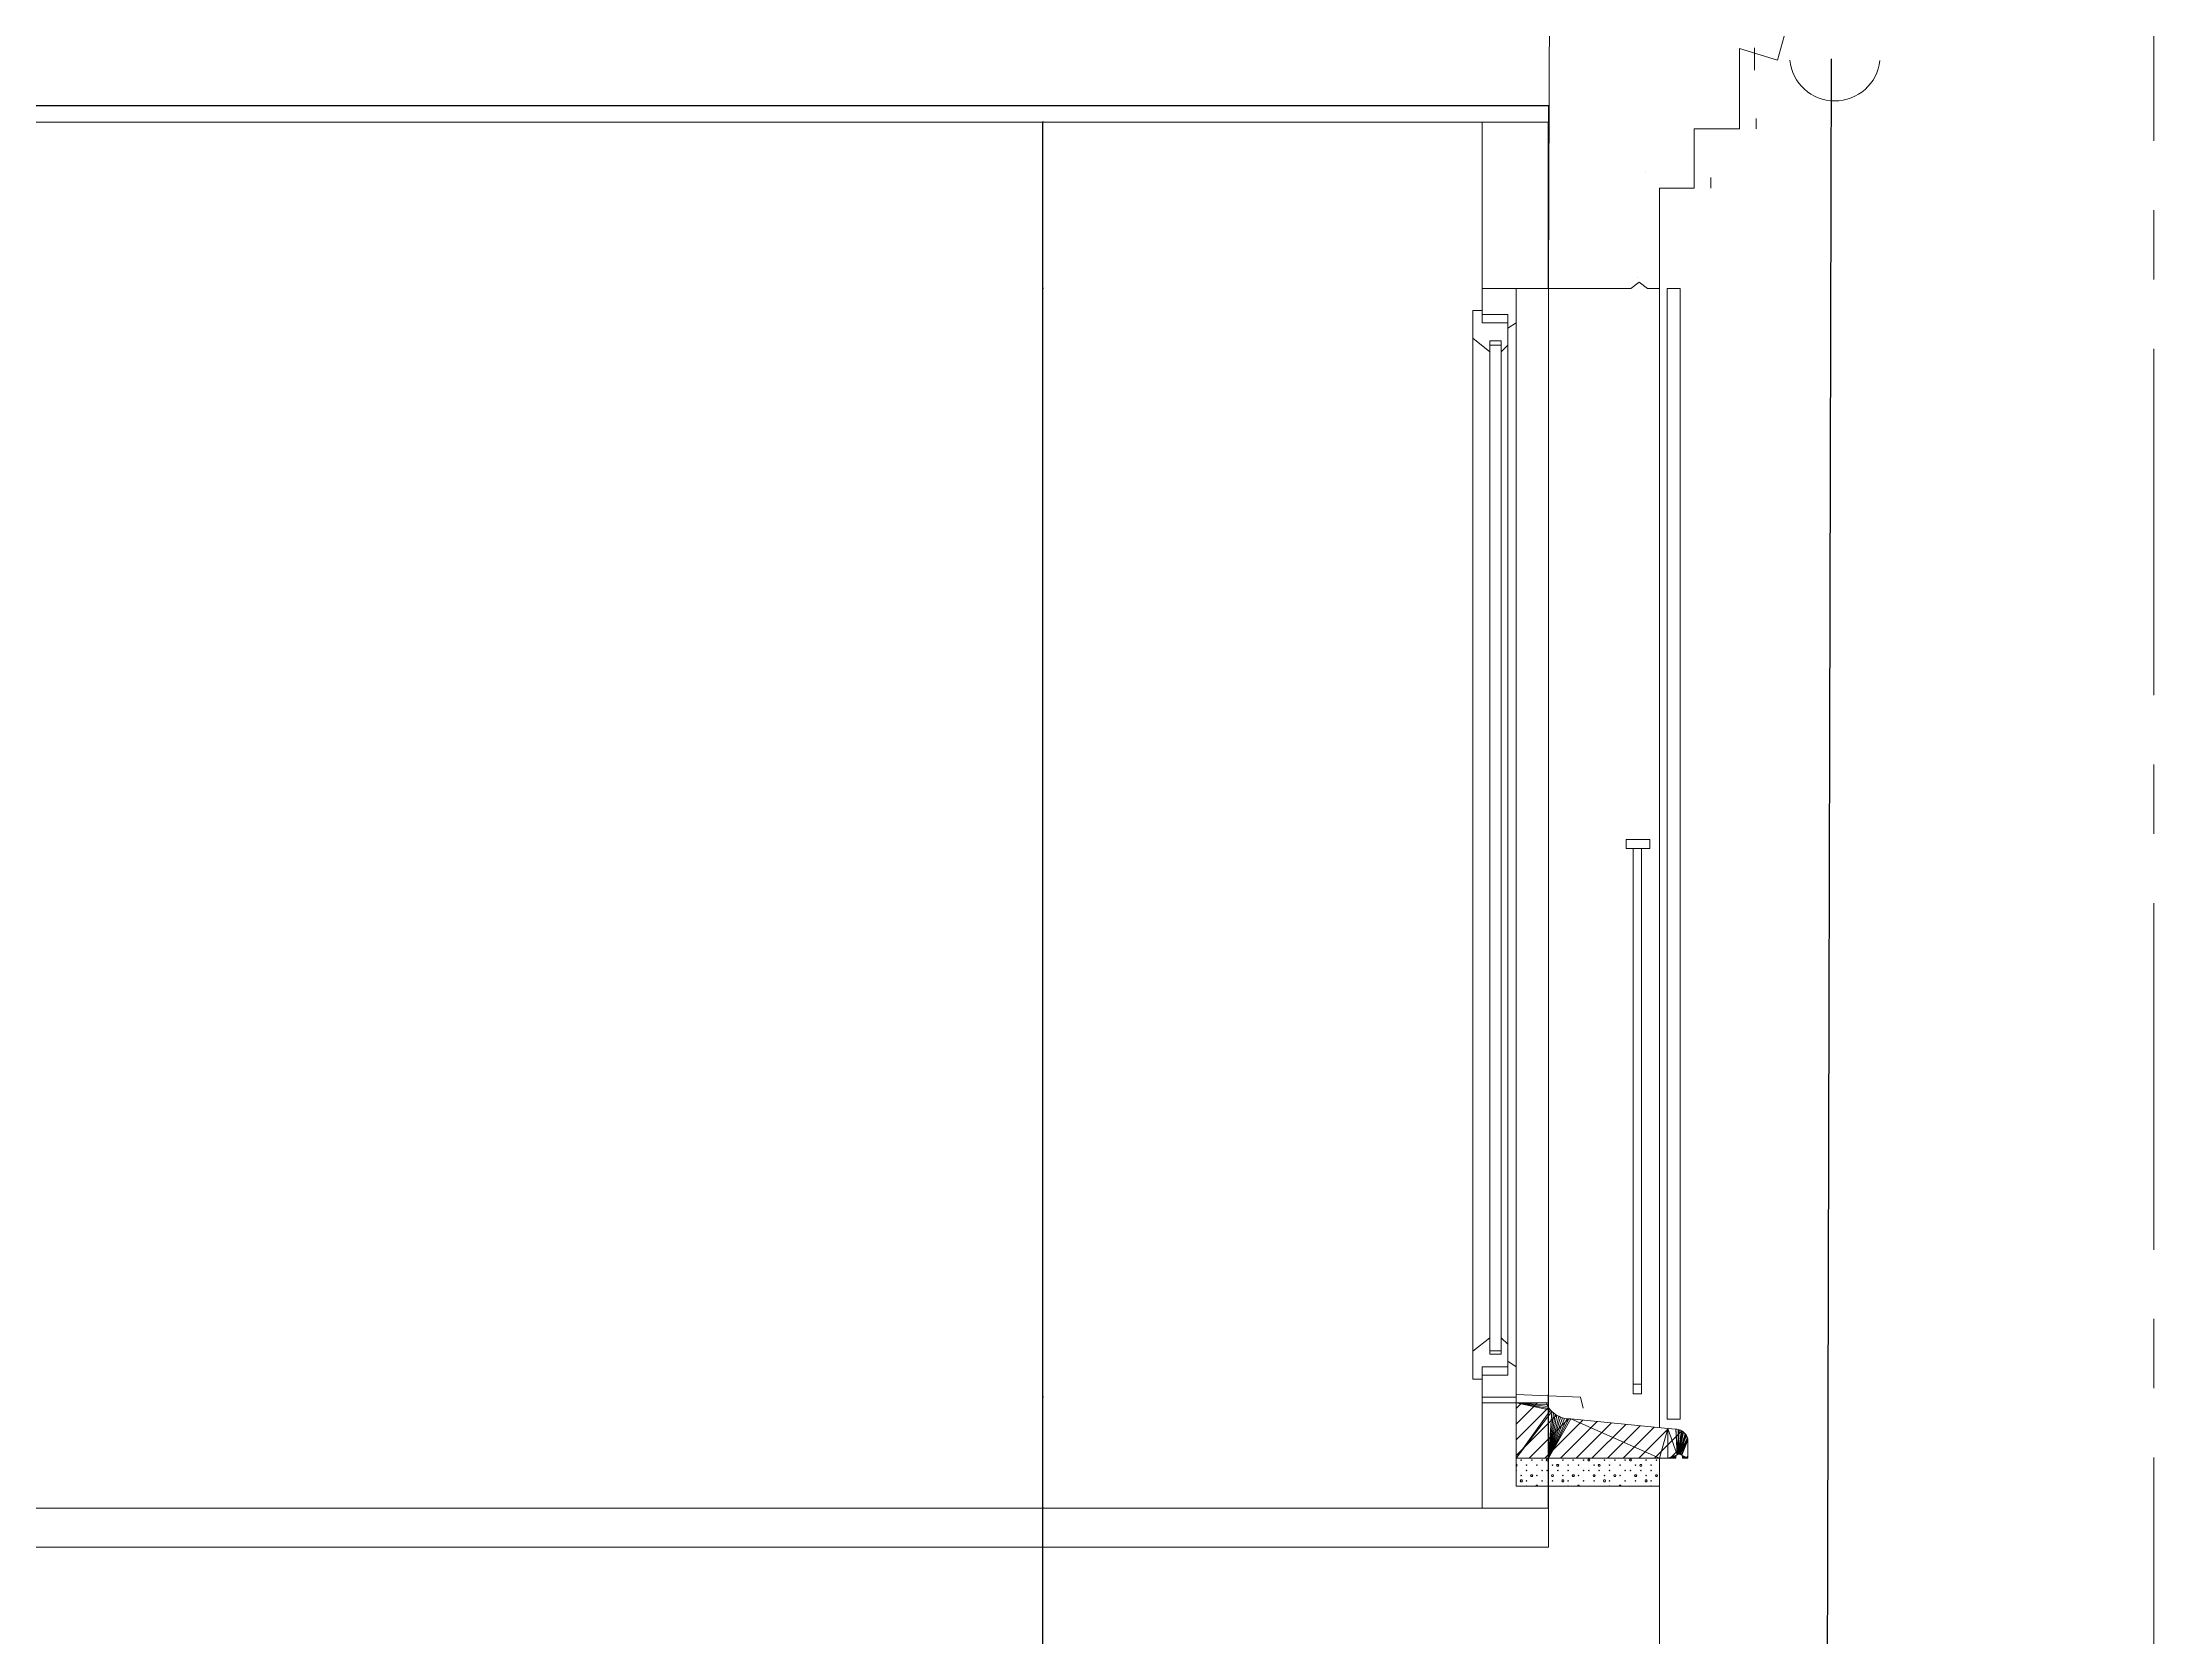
# Model space of a CAD drawing. Header units: metres. Extents: x -12536 to 12621, y -17191 to 9596.
# Drawn here: x -1968.3 to -1587.4, y 2532.9 to 2820.8 of the extents above; entities that cross this region are included whole.
import ezdxf

# ---------------------------------------------------------------- set-up
doc = ezdxf.new("R2010")
doc.units = ezdxf.units.M
doc.header["$MEASUREMENT"] = 0
doc.header["$PDMODE"] = 2
doc.header["$PDSIZE"] = 0.25
doc.linetypes.add('2007-10_08_CENTER', pattern=[100, 62.5, -12.5, 12.5, -12.5])
doc.linetypes.add('AXES', pattern=[2, 1.25, -0.25, 0.25, -0.25])
doc.layers.add('B-AXE', color=1, linetype='AXES', lineweight=13)
doc.layers.add('Calque commun', color=7, linetype='Continuous')
doc.layers.add('Cotations', color=7, linetype='Continuous')
doc.styles.add('Arial3', font='arial.ttf', dxfattribs={"height": 0.1})
doc.styles.add('Arial6', font='arial.ttf', dxfattribs={"height": 0.1})
doc.dimstyles.new('DIM18', dxfattribs={"dimtxt": 0.1, "dimasz": 0.025, "dimexe": 0.1, "dimexo": 0, "dimgap": 5e-05, "dimtad": 1, "dimzin": 1, "dimdsep": 46, "dimtxsty": 'Arial3', "dimblk": 'ORIGIN', "dimcen": 0.09, "dimdle": 0.1, "dimadec": 0, "dimazin": 0, "dimtfac": 1, "dimtdec": 4, "dimtix": 1, "dimtofl": 0, "dimtmove": 0, "dimatfit": 3, "dimfxl": 0.1, "dimfxlon": 1, "dimfrac": 2, "dimtolj": 1, "dimtzin": 0, "dimarcsym": 2})
doc.dimstyles.new('DIM20', dxfattribs={"dimtxt": 0.1, "dimasz": 0.025, "dimexe": 0.1, "dimexo": 0, "dimgap": 5e-05, "dimtad": 1, "dimzin": 1, "dimdsep": 46, "dimtxsty": 'Arial6', "dimblk": 'ORIGIN', "dimcen": 0.09, "dimdle": 0.1, "dimadec": 0, "dimazin": 0, "dimtfac": 1, "dimtdec": 4, "dimtix": 1, "dimtofl": 0, "dimtmove": 0, "dimatfit": 3, "dimfxl": 0.1, "dimfxlon": 1, "dimfrac": 2, "dimtolj": 1, "dimtzin": 0, "dimarcsym": 2})

# ---------------------------------------------------------------- blocks, each defined once
blk = doc.blocks.new('_ORIGIN')
at = {"color": 0, "linetype": 'ByBlock', "lineweight": -2}
blk.add_line((0, 0), (-1, 0), dxfattribs=at)
blk.add_circle((0, 0), 0.5, dxfattribs=at)
blk = doc.blocks.new('*D815')
at = {"layer": 'Cotations', "color": 0, "linetype": 'ByBlock', "lineweight": -2, "transparency": 16777216}
for p, q in [((-1787.7, 2576.32), (-1787.9, 2576.32)), ((-1787.8, 2556.34), (-1787.8, 2576.29)), ((-1787.7, 2556.32), (-1787.9, 2556.32))]:
    blk.add_line(p, q, dxfattribs=at)
at = {"layer": 'Defpoints', "color": 0, "linetype": 'Continuous', "transparency": 16777216}
for p in [(-1787.8, 2576.32), (-1773.83, 2576.32), (-1773.83, 2556.32)]:
    blk.add_point(p, dxfattribs=at)
at = {"layer": 'Cotations', "color": 0, "linetype": 'Continuous', "lineweight": -2, "transparency": 16777216, "xscale": 0.02500000037252903, "yscale": 0.02500000037252903, "zscale": 0.02500000037252903}
for p, rotation in [((-1787.8, 2576.32), 90), ((-1787.8, 2556.32), 270)]:
    blk.add_blockref('_ORIGIN', p, dxfattribs=dict(at, rotation=rotation))
at = {"layer": 'Cotations', "color": 7, "linetype": 'Continuous', "lineweight": 5, "transparency": 16777216, "insert": (-1787.8, 2566.32), "char_height": 0.1, "attachment_point": 8, "rotation": 90, "line_spacing_factor": 0.776067, "style": 'Arial3'}
blk.add_mtext('\\A1;20.00', dxfattribs=at)
blk = doc.blocks.new('*D816')
at = {"layer": 'Cotations', "color": 0, "linetype": 'ByBlock', "lineweight": -2, "transparency": 16777216}
for p, q in [((-1787.7, 2776.32), (-1787.9, 2776.32)), ((-1787.8, 2576.34), (-1787.8, 2776.29)), ((-1787.7, 2576.32), (-1787.9, 2576.32))]:
    blk.add_line(p, q, dxfattribs=at)
at = {"layer": 'Defpoints', "color": 0, "linetype": 'Continuous', "transparency": 16777216}
for p in [(-1787.8, 2776.32), (-1773.83, 2776.32), (-1773.83, 2576.32)]:
    blk.add_point(p, dxfattribs=at)
at = {"layer": 'Cotations', "color": 0, "linetype": 'Continuous', "lineweight": -2, "transparency": 16777216, "xscale": 0.02500000037252903, "yscale": 0.02500000037252903, "zscale": 0.02500000037252903}
for p, rotation in [((-1787.8, 2776.32), 90), ((-1787.8, 2576.32), 270)]:
    blk.add_blockref('_ORIGIN', p, dxfattribs=dict(at, rotation=rotation))
at = {"layer": 'Cotations', "color": 7, "linetype": 'Continuous', "lineweight": 5, "transparency": 16777216, "insert": (-1787.8, 2676.32), "char_height": 0.1, "attachment_point": 8, "rotation": 90, "line_spacing_factor": 0.776067, "style": 'Arial3'}
blk.add_mtext('\\A1;200.00', dxfattribs=at)
blk = doc.blocks.new('*D817')
at = {"layer": 'Cotations', "color": 0, "linetype": 'ByBlock', "lineweight": -2, "transparency": 16777216}
for p, q in [((-1787.7, 2806.32), (-1787.9, 2806.32)), ((-1787.8, 2776.34), (-1787.8, 2806.29)), ((-1787.7, 2776.32), (-1787.9, 2776.32))]:
    blk.add_line(p, q, dxfattribs=at)
at = {"layer": 'Defpoints', "color": 0, "linetype": 'Continuous', "transparency": 16777216}
for p in [(-1787.8, 2806.32), (-1773.83, 2806.32), (-1773.83, 2776.32)]:
    blk.add_point(p, dxfattribs=at)
at = {"layer": 'Cotations', "color": 0, "linetype": 'Continuous', "lineweight": -2, "transparency": 16777216, "xscale": 0.02500000037252903, "yscale": 0.02500000037252903, "zscale": 0.02500000037252903}
for p, rotation in [((-1787.8, 2806.32), 90), ((-1787.8, 2776.32), 270)]:
    blk.add_blockref('_ORIGIN', p, dxfattribs=dict(at, rotation=rotation))
at = {"layer": 'Cotations', "color": 7, "linetype": 'Continuous', "lineweight": 5, "transparency": 16777216, "insert": (-1787.8, 2791.32), "char_height": 0.1, "attachment_point": 8, "rotation": 90, "line_spacing_factor": 0.776067, "style": 'Arial3'}
blk.add_mtext('\\A1;30.00', dxfattribs=at)
blk = doc.blocks.new('*D828')
at = {"layer": 'Cotations', "color": 0, "linetype": 'ByBlock', "lineweight": -2, "transparency": 16777216}
for p, q in [((-1787.8, 2556.32), (-1787.9, 2556.32)), ((-1787.8, 2526.34), (-1787.8, 2556.29)), ((-1787.8, 2526.31), (-1787.9, 2526.31))]:
    blk.add_line(p, q, dxfattribs=at)
at = {"layer": 'Defpoints', "color": 0, "linetype": 'Continuous', "transparency": 16777216}
for p in [(-1787.8, 2556.32), (-1787.8, 2556.32), (-1787.8, 2526.31)]:
    blk.add_point(p, dxfattribs=at)
at = {"layer": 'Cotations', "color": 0, "linetype": 'Continuous', "lineweight": -2, "transparency": 16777216, "xscale": 0.02500000037252903, "yscale": 0.02500000037252903, "zscale": 0.02500000037252903}
for p, rotation in [((-1787.8, 2556.32), 90), ((-1787.8, 2526.31), 270)]:
    blk.add_blockref('_ORIGIN', p, dxfattribs=dict(at, rotation=rotation))
at = {"layer": 'Cotations', "color": 7, "linetype": 'Continuous', "lineweight": 5, "transparency": 16777216, "insert": (-1787.8, 2541.31), "char_height": 0.1, "attachment_point": 8, "rotation": 90, "line_spacing_factor": 0.776067, "style": 'Arial3'}
blk.add_mtext('\\A1;30.00', dxfattribs=at)
blk = doc.blocks.new('*D813')
at = {"layer": 'Cotations', "color": 0, "linetype": 'ByBlock', "lineweight": -2, "transparency": 16777216}
for p, q in [((-1645.6, 2817.67), (-1646.91, 2275.34)), ((-1645.6, 2817.69), (-1645.5, 2817.69)), ((-1646.91, 2275.31), (-1646.81, 2275.31))]:
    blk.add_line(p, q, dxfattribs=at)
at = {"layer": 'Defpoints', "color": 0, "linetype": 'Continuous', "transparency": 16777216}
for p in [(-1645.6, 2817.69), (-1646.91, 2275.31), (-1646.91, 2275.31)]:
    blk.add_point(p, dxfattribs=at)
at = {"layer": 'Cotations', "color": 0, "linetype": 'Continuous', "lineweight": -2, "transparency": 16777216, "xscale": 0.02500000037252903, "yscale": 0.02500000037252903, "zscale": 0.02500000037252903}
for p, rotation in [((-1645.6, 2817.69), 89.86153779623815), ((-1646.91, 2275.31), 269.8615377962382)]:
    blk.add_blockref('_ORIGIN', p, dxfattribs=dict(at, rotation=rotation))
at = {"layer": 'Cotations', "color": 7, "linetype": 'Continuous', "lineweight": 5, "transparency": 16777216, "insert": (-1646.25, 2546.5), "char_height": 0.1, "attachment_point": 8, "rotation": 89.8615, "line_spacing_factor": 0.776067, "style": 'Arial6'}
blk.add_mtext('\\A1;542.38', dxfattribs=at)
blk = doc.blocks.new('hatch2')
at = {"layer": 'Calque commun', "color": 7, "linetype": 'Continuous', "lineweight": 5}
for p, q in [((40.9032, -33.5221), (40.8929, -33.5324)), ((40.9314, -33.5221), (40.8929, -33.5607)), ((40.9515, -33.5304), (40.8929, -33.589)), ((40.9659, -33.5443), (40.8929, -33.6173)), ((40.9875, -33.551), (40.9163, -33.6221)), ((41.0135, -33.5532), (40.9446, -33.6221)), ((41.0392, -33.5557), (40.9729, -33.6221)), ((41.065, -33.5583), (41.0012, -33.6221)), ((41.0907, -33.5609), (41.0294, -33.6221)), ((41.1164, -33.5634), (41.0577, -33.6221)), ((41.1421, -33.566), (41.086, -33.6221)), ((41.1679, -33.5685), (41.1143, -33.6221)), ((41.1918, -33.5728), (41.1426, -33.6221)), ((41.2029, -33.5901), (41.1709, -33.6221)), ((41.2029, -33.6184), (41.1991, -33.6221))]:
    blk.add_line(p, q, dxfattribs=at)
at = {"layer": 'Calque commun', "color": 7, "linetype": 'Continuous', "lineweight": 20}
mesh = blk.add_polyface(dxfattribs=at)
corners = [(41.1945, -33.5747), (41.1928, -33.5734), (41.1861, -33.6145), (41.1833, -33.6156), (41.1847, -33.6149), (41.1808, -33.5693), (40.8929, -33.6221), (40.9514, -33.6221), (40.9574, -33.5377), (41.1851, -33.57), (41.1871, -33.5706), (41.2029, -33.5892), (41.189, -33.6149), (41.1904, -33.6156), (40.9602, -33.5403), (41.191, -33.5723), (41.1891, -33.5714), (41.1876, -33.6145), (40.9917, -33.551), (40.9879, -33.551), (40.9804, -33.5501), (40.9768, -33.5491), (41.1807, -33.6206), (41.1808, -33.6192), (41.1664, -33.6221), (41.193, -33.6206), (41.1928, -33.6221), (41.2029, -33.6221), (41.1664, -33.5684), (41.1976, -33.5777), (41.1961, -33.5762), (41.2, -33.5812), (41.1989, -33.5794), (41.1814, -33.6178), (40.9549, -33.535), (40.9732, -33.5479), (40.9697, -33.5464), (40.8929, -33.5221), (40.9504, -33.5289), (40.9486, -33.5256), (40.9664, -33.5446), (40.9632, -33.5426), (40.9525, -33.532), (41.2018, -33.5851), (41.201, -33.5831), (41.1514, -33.6221), (41.1915, -33.6166), (40.9471, -33.5221), (41.1923, -33.6178), (41.1808, -33.6221), (41.1928, -33.6192), (41.2024, -33.5871), (41.1822, -33.6166), (40.9841, -33.5507), (41.183, -33.5696)]
mesh.append_faces([[corners[k] for k in face] for face in [(0, 29, 30), (31, 43, 44), (5, 9, 54)]], dxfattribs={"vtx0": -1, "color": 7})
mesh.append_faces([[corners[k] for k in face] for face in [(9, 4, 10), (6, 34, 37), (29, 2, 32), (15, 4, 1), (11, 46, 27), (3, 24, 52), (28, 3, 5)]], dxfattribs={"vtx0": -1, "vtx1": -1, "color": 7})
mesh.append_faces([[corners[k] for k in face] for face in [(28, 24, 3), (5, 4, 9), (0, 2, 29), (31, 2, 43), (15, 10, 4)]], dxfattribs={"vtx0": -1, "vtx1": -1, "vtx2": -1, "color": 7})
mesh.append_faces([[corners[k] for k in face] for face in [(11, 12, 13), (6, 8, 34), (37, 38, 39), (11, 13, 46), (24, 33, 52), (28, 45, 24), (18, 7, 45)]], dxfattribs={"vtx0": -1, "vtx2": -1, "color": 7})
mesh.append_faces([[corners[k] for k in face] for face in [(0, 1, 2), (3, 4, 5), (6, 7, 8), (14, 8, 7), (2, 17, 11), (18, 19, 7), (20, 21, 7), (22, 23, 24), (31, 32, 2), (23, 33, 24), (35, 36, 7), (40, 41, 7), (42, 38, 37), (28, 18, 45), (46, 48, 27), (17, 12, 11), (50, 25, 27), (11, 51, 2), (51, 43, 2), (36, 40, 7), (34, 42, 37), (19, 53, 7), (4, 2, 1), (53, 20, 7), (21, 35, 7), (41, 14, 7), (48, 50, 27)]], dxfattribs={"vtx1": -1, "vtx2": -1, "color": 7})
mesh.append_faces([[corners[k] for k in face] for face in [(15, 16, 10), (25, 26, 27), (39, 47, 37), (24, 49, 22)]], dxfattribs={"vtx2": -1, "color": 7})
blk = doc.blocks.new('Block57874')
at = {"layer": 'Calque commun', "color": 7, "linetype": 'Continuous', "lineweight": 5}
for p, q in [((40.8938, -33.633), (40.8929, -33.633)), ((40.8947, -33.6346), (40.8938, -33.633)), ((40.9016, -33.6252), (40.9022, -33.6246)), ((40.9022, -33.6259), (40.9016, -33.6252)), ((40.9022, -33.6246), (40.9029, -33.6252)), ((40.9029, -33.6252), (40.9022, -33.6259)), ((40.9204, -33.6252), (40.921, -33.6246)), ((40.921, -33.6259), (40.9204, -33.6252)), ((40.921, -33.6246), (40.9216, -33.6252)), ((40.9216, -33.6252), (40.921, -33.6259)), ((40.9391, -33.6252), (40.9397, -33.6246)), ((40.9397, -33.6259), (40.9391, -33.6252)), ((40.9397, -33.6246), (40.9404, -33.6252)), ((40.9404, -33.6252), (40.9397, -33.6259)), ((40.9472, -33.6252), (40.9482, -33.6236)), ((40.9482, -33.6269), (40.9472, -33.6252)), ((40.9482, -33.6236), (40.95, -33.6236)), ((40.95, -33.6269), (40.9482, -33.6269)), ((40.95, -33.6236), (40.951, -33.6252)), ((40.951, -33.6252), (40.95, -33.6269)), ((40.966, -33.6346), (40.9669, -33.633)), ((40.9669, -33.633), (40.9679, -33.633)), ((40.9688, -33.633), (40.9679, -33.633)), ((40.9697, -33.6346), (40.9688, -33.633)), ((40.9766, -33.6252), (40.9772, -33.6246)), ((40.9772, -33.6259), (40.9766, -33.6252)), ((40.9772, -33.6246), (40.9779, -33.6252)), ((40.9779, -33.6252), (40.9772, -33.6259)), ((40.9954, -33.6252), (40.996, -33.6246)), ((40.996, -33.6259), (40.9954, -33.6252)), ((40.996, -33.6246), (40.9966, -33.6252)), ((40.9966, -33.6252), (40.996, -33.6259)), ((41.0141, -33.6252), (41.0147, -33.6246)), ((41.0147, -33.6259), (41.0141, -33.6252)), ((41.0147, -33.6246), (41.0154, -33.6252)), ((41.0154, -33.6252), (41.0147, -33.6259)), ((41.0222, -33.6252), (41.0232, -33.6236)), ((41.0232, -33.6269), (41.0222, -33.6252)), ((41.0232, -33.6236), (41.025, -33.6236)), ((41.025, -33.6269), (41.0232, -33.6269)), ((41.025, -33.6236), (41.026, -33.6252)), ((41.026, -33.6252), (41.025, -33.6269)), ((41.041, -33.6346), (41.0419, -33.633)), ((41.0419, -33.633), (41.0429, -33.633)), ((41.0438, -33.633), (41.0429, -33.633)), ((41.0447, -33.6346), (41.0438, -33.633)), ((41.0516, -33.6252), (41.0522, -33.6246)), ((41.0522, -33.6259), (41.0516, -33.6252)), ((41.0522, -33.6246), (41.0529, -33.6252)), ((41.0529, -33.6252), (41.0522, -33.6259)), ((41.0704, -33.6252), (41.071, -33.6246)), ((41.071, -33.6259), (41.0704, -33.6252)), ((41.071, -33.6246), (41.0716, -33.6252)), ((41.0716, -33.6252), (41.071, -33.6259)), ((41.0891, -33.6252), (41.0897, -33.6246)), ((41.0897, -33.6259), (41.0891, -33.6252)), ((41.0897, -33.6246), (41.0904, -33.6252)), ((41.0904, -33.6252), (41.0897, -33.6259)), ((41.0972, -33.6252), (41.0982, -33.6236)), ((41.0982, -33.6269), (41.0972, -33.6252)), ((41.0982, -33.6236), (41.1, -33.6236)), ((41.1, -33.6269), (41.0982, -33.6269)), ((41.1, -33.6236), (41.101, -33.6252)), ((41.101, -33.6252), (41.1, -33.6269)), ((41.116, -33.6346), (41.1169, -33.633)), ((41.1169, -33.633), (41.1179, -33.633)), ((41.1188, -33.633), (41.1179, -33.633)), ((41.1197, -33.6346), (41.1188, -33.633)), ((41.1266, -33.6252), (41.1272, -33.6246)), ((41.1272, -33.6259), (41.1266, -33.6252)), ((41.1272, -33.6246), (41.1279, -33.6252)), ((41.1279, -33.6252), (41.1272, -33.6259)), ((41.1454, -33.6252), (41.146, -33.6246)), ((41.146, -33.6259), (41.1454, -33.6252)), ((41.146, -33.6246), (41.1466, -33.6252)), ((41.1466, -33.6252), (41.146, -33.6259)), ((40.8929, -33.6362), (40.8938, -33.6362)), ((40.8935, -33.644), (40.8929, -33.6434)), ((40.8929, -33.6446), (40.8935, -33.644)), ((40.8938, -33.6362), (40.8947, -33.6346)), ((40.9004, -33.6627), (40.9013, -33.6611)), ((40.9013, -33.6644), (40.9004, -33.6627)), ((40.9013, -33.6611), (40.9032, -33.6611)), ((40.9032, -33.6644), (40.9013, -33.6644)), ((40.9016, -33.6534), (40.9022, -33.6527)), ((40.9022, -33.654), (40.9016, -33.6534)), ((40.9022, -33.6527), (40.9029, -33.6534)), ((40.9029, -33.6534), (40.9022, -33.654)), ((40.9032, -33.6611), (40.9041, -33.6627)), ((40.9041, -33.6627), (40.9032, -33.6644)), ((40.911, -33.6346), (40.9116, -33.634)), ((40.9116, -33.6352), (40.911, -33.6346)), ((40.911, -33.644), (40.9116, -33.6434)), ((40.9116, -33.6446), (40.911, -33.644)), ((40.911, -33.6627), (40.9116, -33.6621)), ((40.9116, -33.6634), (40.911, -33.6627)), ((40.9116, -33.634), (40.9122, -33.6346)), ((40.9122, -33.6346), (40.9116, -33.6352)), ((40.9116, -33.6434), (40.9122, -33.644)), ((40.9122, -33.644), (40.9116, -33.6446)), ((40.9116, -33.6621), (40.9122, -33.6627)), ((40.9122, -33.6627), (40.9116, -33.6634)), ((40.9191, -33.6534), (40.92, -33.6517)), ((40.92, -33.655), (40.9191, -33.6534)), ((40.92, -33.6517), (40.9219, -33.6517)), ((40.9219, -33.655), (40.92, -33.655)), ((40.9219, -33.6517), (40.9229, -33.6534)), ((40.9229, -33.6534), (40.9219, -33.655)), ((40.9285, -33.6721), (40.9294, -33.6705)), ((40.9294, -33.6705), (40.9313, -33.6705)), ((40.9297, -33.6346), (40.9304, -33.634)), ((40.9304, -33.6352), (40.9297, -33.6346)), ((40.9297, -33.6534), (40.9304, -33.6527)), ((40.9304, -33.654), (40.9297, -33.6534)), ((40.9304, -33.634), (40.931, -33.6346)), ((40.931, -33.6346), (40.9304, -33.6352)), ((40.9304, -33.6527), (40.931, -33.6534)), ((40.931, -33.6534), (40.9304, -33.654)), ((40.9313, -33.6705), (40.9322, -33.6721)), ((40.9391, -33.644), (40.9397, -33.6434)), ((40.9397, -33.6446), (40.9391, -33.644)), ((40.9391, -33.6627), (40.9397, -33.6621)), ((40.9397, -33.6634), (40.9391, -33.6627)), ((40.9397, -33.6434), (40.9404, -33.644)), ((40.9404, -33.644), (40.9397, -33.6446)), ((40.9397, -33.6621), (40.9404, -33.6627)), ((40.9404, -33.6627), (40.9397, -33.6634)), ((40.9485, -33.644), (40.9491, -33.6434)), ((40.9491, -33.6446), (40.9485, -33.644)), ((40.9491, -33.6434), (40.9497, -33.644)), ((40.9497, -33.644), (40.9491, -33.6446)), ((40.9566, -33.6534), (40.9575, -33.6517)), ((40.9575, -33.655), (40.9566, -33.6534)), ((40.9575, -33.6517), (40.9594, -33.6517)), ((40.9594, -33.655), (40.9575, -33.655)), ((40.9579, -33.6346), (40.9585, -33.634)), ((40.9585, -33.6352), (40.9579, -33.6346)), ((40.9579, -33.6627), (40.9585, -33.6621)), ((40.9585, -33.6634), (40.9579, -33.6627)), ((40.9585, -33.634), (40.9591, -33.6346)), ((40.9591, -33.6346), (40.9585, -33.6352)), ((40.9585, -33.6621), (40.9591, -33.6627)), ((40.9591, -33.6627), (40.9585, -33.6634)), ((40.9594, -33.6517), (40.9604, -33.6534)), ((40.9604, -33.6534), (40.9594, -33.655)), ((40.9669, -33.6362), (40.966, -33.6346)), ((40.9679, -33.6362), (40.9669, -33.6362)), ((40.9672, -33.644), (40.9679, -33.6434)), ((40.9679, -33.6446), (40.9672, -33.644)), ((40.9679, -33.6362), (40.9688, -33.6362)), ((40.9685, -33.644), (40.9679, -33.6434)), ((40.9679, -33.6446), (40.9685, -33.644)), ((40.9688, -33.6362), (40.9697, -33.6346)), ((40.9754, -33.6627), (40.9763, -33.6611)), ((40.9763, -33.6644), (40.9754, -33.6627)), ((40.9763, -33.6611), (40.9782, -33.6611)), ((40.9782, -33.6644), (40.9763, -33.6644)), ((40.9766, -33.6534), (40.9772, -33.6527)), ((40.9772, -33.654), (40.9766, -33.6534)), ((40.9772, -33.6527), (40.9779, -33.6534)), ((40.9779, -33.6534), (40.9772, -33.654)), ((40.9782, -33.6611), (40.9791, -33.6627)), ((40.9791, -33.6627), (40.9782, -33.6644)), ((40.986, -33.6346), (40.9866, -33.634)), ((40.9866, -33.6352), (40.986, -33.6346)), ((40.986, -33.644), (40.9866, -33.6434)), ((40.9866, -33.6446), (40.986, -33.644)), ((40.986, -33.6627), (40.9866, -33.6621)), ((40.9866, -33.6634), (40.986, -33.6627)), ((40.9866, -33.634), (40.9872, -33.6346)), ((40.9872, -33.6346), (40.9866, -33.6352)), ((40.9866, -33.6434), (40.9872, -33.644)), ((40.9872, -33.644), (40.9866, -33.6446)), ((40.9866, -33.6621), (40.9872, -33.6627)), ((40.9872, -33.6627), (40.9866, -33.6634)), ((40.9941, -33.6534), (40.995, -33.6517)), ((40.995, -33.655), (40.9941, -33.6534)), ((40.995, -33.6517), (40.9969, -33.6517)), ((40.9969, -33.655), (40.995, -33.655)), ((40.9969, -33.6517), (40.9979, -33.6534)), ((40.9979, -33.6534), (40.9969, -33.655)), ((41.0035, -33.6721), (41.0044, -33.6705)), ((41.0044, -33.6705), (41.0063, -33.6705)), ((41.0047, -33.6346), (41.0054, -33.634)), ((41.0054, -33.6352), (41.0047, -33.6346)), ((41.0047, -33.6534), (41.0054, -33.6527)), ((41.0054, -33.654), (41.0047, -33.6534)), ((41.0054, -33.634), (41.006, -33.6346)), ((41.006, -33.6346), (41.0054, -33.6352)), ((41.0054, -33.6527), (41.006, -33.6534)), ((41.006, -33.6534), (41.0054, -33.654)), ((41.0063, -33.6705), (41.0072, -33.6721)), ((41.0141, -33.644), (41.0147, -33.6434)), ((41.0147, -33.6446), (41.0141, -33.644)), ((41.0141, -33.6627), (41.0147, -33.6621)), ((41.0147, -33.6634), (41.0141, -33.6627)), ((41.0147, -33.6434), (41.0154, -33.644)), ((41.0154, -33.644), (41.0147, -33.6446)), ((41.0147, -33.6621), (41.0154, -33.6627)), ((41.0154, -33.6627), (41.0147, -33.6634)), ((41.0235, -33.644), (41.0241, -33.6434)), ((41.0241, -33.6446), (41.0235, -33.644)), ((41.0241, -33.6434), (41.0247, -33.644)), ((41.0247, -33.644), (41.0241, -33.6446)), ((41.0316, -33.6534), (41.0325, -33.6517)), ((41.0325, -33.655), (41.0316, -33.6534)), ((41.0325, -33.6517), (41.0344, -33.6517)), ((41.0344, -33.655), (41.0325, -33.655)), ((41.0329, -33.6346), (41.0335, -33.634)), ((41.0335, -33.6352), (41.0329, -33.6346)), ((41.0329, -33.6627), (41.0335, -33.6621)), ((41.0335, -33.6634), (41.0329, -33.6627)), ((41.0335, -33.634), (41.0341, -33.6346)), ((41.0341, -33.6346), (41.0335, -33.6352)), ((41.0335, -33.6621), (41.0341, -33.6627)), ((41.0341, -33.6627), (41.0335, -33.6634)), ((41.0344, -33.6517), (41.0354, -33.6534)), ((41.0354, -33.6534), (41.0344, -33.655)), ((41.0419, -33.6362), (41.041, -33.6346)), ((41.0429, -33.6362), (41.0419, -33.6362)), ((41.0422, -33.644), (41.0429, -33.6434)), ((41.0429, -33.6446), (41.0422, -33.644)), ((41.0429, -33.6362), (41.0438, -33.6362)), ((41.0435, -33.644), (41.0429, -33.6434)), ((41.0429, -33.6446), (41.0435, -33.644)), ((41.0438, -33.6362), (41.0447, -33.6346)), ((41.0504, -33.6627), (41.0513, -33.6611)), ((41.0513, -33.6644), (41.0504, -33.6627)), ((41.0513, -33.6611), (41.0532, -33.6611)), ((41.0532, -33.6644), (41.0513, -33.6644)), ((41.0516, -33.6534), (41.0522, -33.6527)), ((41.0522, -33.654), (41.0516, -33.6534)), ((41.0522, -33.6527), (41.0529, -33.6534)), ((41.0529, -33.6534), (41.0522, -33.654)), ((41.0532, -33.6611), (41.0541, -33.6627)), ((41.0541, -33.6627), (41.0532, -33.6644)), ((41.061, -33.6346), (41.0616, -33.634)), ((41.0616, -33.6352), (41.061, -33.6346)), ((41.061, -33.644), (41.0616, -33.6434)), ((41.0616, -33.6446), (41.061, -33.644)), ((41.061, -33.6627), (41.0616, -33.6621)), ((41.0616, -33.6634), (41.061, -33.6627)), ((41.0616, -33.634), (41.0622, -33.6346)), ((41.0622, -33.6346), (41.0616, -33.6352)), ((41.0616, -33.6434), (41.0622, -33.644)), ((41.0622, -33.644), (41.0616, -33.6446)), ((41.0616, -33.6621), (41.0622, -33.6627)), ((41.0622, -33.6627), (41.0616, -33.6634)), ((41.0691, -33.6534), (41.07, -33.6517)), ((41.07, -33.655), (41.0691, -33.6534)), ((41.07, -33.6517), (41.0719, -33.6517)), ((41.0719, -33.655), (41.07, -33.655)), ((41.0719, -33.6517), (41.0729, -33.6534)), ((41.0729, -33.6534), (41.0719, -33.655)), ((41.0785, -33.6721), (41.0794, -33.6705)), ((41.0794, -33.6705), (41.0813, -33.6705)), ((41.0797, -33.6346), (41.0804, -33.634)), ((41.0804, -33.6352), (41.0797, -33.6346)), ((41.0797, -33.6534), (41.0804, -33.6527)), ((41.0804, -33.654), (41.0797, -33.6534)), ((41.0804, -33.634), (41.081, -33.6346)), ((41.081, -33.6346), (41.0804, -33.6352)), ((41.0804, -33.6527), (41.081, -33.6534)), ((41.081, -33.6534), (41.0804, -33.654)), ((41.0813, -33.6705), (41.0822, -33.6721)), ((41.0891, -33.644), (41.0897, -33.6434)), ((41.0897, -33.6446), (41.0891, -33.644)), ((41.0891, -33.6627), (41.0897, -33.6621)), ((41.0897, -33.6634), (41.0891, -33.6627)), ((41.0897, -33.6434), (41.0904, -33.644)), ((41.0904, -33.644), (41.0897, -33.6446)), ((41.0897, -33.6621), (41.0904, -33.6627)), ((41.0904, -33.6627), (41.0897, -33.6634)), ((41.0985, -33.644), (41.0991, -33.6434)), ((41.0991, -33.6446), (41.0985, -33.644)), ((41.0991, -33.6434), (41.0997, -33.644)), ((41.0997, -33.644), (41.0991, -33.6446)), ((41.1066, -33.6534), (41.1075, -33.6517)), ((41.1075, -33.655), (41.1066, -33.6534)), ((41.1075, -33.6517), (41.1094, -33.6517)), ((41.1094, -33.655), (41.1075, -33.655)), ((41.1079, -33.6346), (41.1085, -33.634)), ((41.1085, -33.6352), (41.1079, -33.6346)), ((41.1079, -33.6627), (41.1085, -33.6621)), ((41.1085, -33.6634), (41.1079, -33.6627)), ((41.1085, -33.634), (41.1091, -33.6346)), ((41.1091, -33.6346), (41.1085, -33.6352)), ((41.1085, -33.6621), (41.1091, -33.6627)), ((41.1091, -33.6627), (41.1085, -33.6634)), ((41.1094, -33.6517), (41.1104, -33.6534)), ((41.1104, -33.6534), (41.1094, -33.655)), ((41.1169, -33.6362), (41.116, -33.6346)), ((41.1179, -33.6362), (41.1169, -33.6362)), ((41.1172, -33.644), (41.1179, -33.6434)), ((41.1179, -33.6446), (41.1172, -33.644)), ((41.1179, -33.6362), (41.1188, -33.6362)), ((41.1185, -33.644), (41.1179, -33.6434)), ((41.1179, -33.6446), (41.1185, -33.644)), ((41.1188, -33.6362), (41.1197, -33.6346)), ((41.1254, -33.6627), (41.1263, -33.6611)), ((41.1263, -33.6644), (41.1254, -33.6627)), ((41.1263, -33.6611), (41.1282, -33.6611)), ((41.1282, -33.6644), (41.1263, -33.6644)), ((41.1266, -33.6534), (41.1272, -33.6527)), ((41.1272, -33.654), (41.1266, -33.6534)), ((41.1272, -33.6527), (41.1279, -33.6534)), ((41.1279, -33.6534), (41.1272, -33.654)), ((41.1282, -33.6611), (41.1291, -33.6627)), ((41.1291, -33.6627), (41.1282, -33.6644)), ((41.136, -33.6346), (41.1366, -33.634)), ((41.1366, -33.6352), (41.136, -33.6346)), ((41.136, -33.644), (41.1366, -33.6434)), ((41.1366, -33.6446), (41.136, -33.644)), ((41.136, -33.6627), (41.1366, -33.6621)), ((41.1366, -33.6634), (41.136, -33.6627)), ((41.1366, -33.634), (41.1372, -33.6346)), ((41.1372, -33.6346), (41.1366, -33.6352)), ((41.1366, -33.6434), (41.1372, -33.644)), ((41.1372, -33.644), (41.1366, -33.6446)), ((41.1366, -33.6621), (41.1372, -33.6627)), ((41.1372, -33.6627), (41.1366, -33.6634)), ((41.1441, -33.6534), (41.145, -33.6517)), ((41.145, -33.655), (41.1441, -33.6534)), ((41.145, -33.6517), (41.1469, -33.6517)), ((41.1469, -33.655), (41.145, -33.655)), ((41.1469, -33.6517), (41.1479, -33.6534)), ((41.1479, -33.6534), (41.1469, -33.655)), ((40.911, -33.6721), (40.9116, -33.6715)), ((40.9116, -33.6715), (40.9122, -33.6721)), ((40.986, -33.6721), (40.9866, -33.6715)), ((40.9866, -33.6715), (40.9872, -33.6721)), ((41.061, -33.6721), (41.0616, -33.6715)), ((41.0616, -33.6715), (41.0622, -33.6721)), ((41.136, -33.6721), (41.1366, -33.6715)), ((41.1366, -33.6715), (41.1372, -33.6721))]:
    blk.add_line(p, q, dxfattribs=at)
blk = doc.blocks.new('pattern2')
at = {"layer": 'Calque commun', "color": 0, "linetype": 'ByBlock', "lineweight": -2}
blk.add_blockref('Block57874', (0, 0), dxfattribs=at)
at = {"layer": 'Calque commun', "color": 7, "linetype": 'Continuous', "lineweight": 20}
mesh = blk.add_polyface(dxfattribs=at)
corners = [(40.8929, -33.6221), (40.8929, -33.6721), (41.1514, -33.6721), (41.1514, -33.6221)]
mesh.append_faces([[corners[k] for k in face] for face in [(0, 1, 2, 3)]], dxfattribs={"color": 7})

msp = doc.modelspace()

# ---------------------------------------------------------------- linework, layer by layer
at = {"layer": 'B-AXE', "linetype": '2007-10_08_CENTER'}
msp.add_lwpolyline([(-2761.821, 3065.451), (-1587.42, 3065.451), (-1587.42, 1993.389), (-2761.821, 1993.389)], close=True, dxfattribs=at)
at = {"layer": 'Calque commun', "color": 7, "linetype": 'Continuous', "lineweight": 20}
for p, q in [((-1696.596, 2776.316), (-1696.395, 2830.223)), ((-1696.596, 2809.315), (-2556.757, 2809.315)), ((-1696.596, 2806.315), (-1696.596, 2809.315)), ((-1696.596, 2806.315), (-2556.757, 2806.315)), ((-1708.595, 2776.316), (-1708.595, 2806.315)), ((-1679.096, 2797.315), (-1679.096, 2797.315)), ((-1676.596, 2786.768), (-1676.596, 2786.768)), ((-1681.744, 2776.316), (-1680.244, 2777.474)), ((-1680.244, 2777.474), (-1678.744, 2776.316)), ((-1681.744, 2776.316), (-1696.596, 2776.316)), ((-1678.744, 2776.316), (-1676.596, 2776.316)), ((-1708.595, 2576.315), (-1702.446, 2576.315)), ((-1708.595, 2576.315), (-1708.595, 2556.315)), ((-1696.596, 2560.315), (-1696.596, 2549.315)), ((-1696.596, 2560.315), (-1676.596, 2560.315)), ((-1676.596, 2496.315), (-1676.596, 2560.489)), ((-1696.595, 2549.315), (-2556.757, 2549.315))]:
    msp.add_line(p, q, dxfattribs=at)
at = {"layer": 'Calque commun', "color": 5, "linetype": 'ByBlock', "lineweight": -2}
msp.add_line((-2556.757, 2809.315), (-1696.596, 2809.315), dxfattribs=at)
at = {"layer": 'Calque commun', "color": 7, "linetype": 'Continuous', "lineweight": 5}
for p, q in [((-1708.595, 2806.315), (-1708.595, 2776.316)), ((-1659.162, 2805.104), (-1659.162, 2806.991)), ((-1667.3, 2794.436), (-1667.3, 2796.383)), ((-1680.518, 2778.308), (-1680.518, 2778.308)), ((-1708.595, 2776.316), (-1696.596, 2776.316)), ((-1708.595, 2776.316), (-1696.596, 2776.316)), ((-1696.256, 2776.316), (-1708.595, 2776.316)), ((-1708.595, 2771.667), (-1708.595, 2776.316)), ((-1702.446, 2776.316), (-1702.446, 2575.315)), ((-1696.596, 2776.316), (-1696.596, 2576.607)), ((-1676.596, 2776.316), (-1676.596, 2570.835)), ((-1675.213, 2776.36), (-1672.858, 2776.36)), ((-1675.213, 2572.401), (-1675.213, 2776.36)), ((-1672.858, 2776.36), (-1672.858, 2572.401)), ((-1710.246, 2772.365), (-1708.595, 2772.365)), ((-1710.246, 2767.365), (-1710.246, 2772.365)), ((-1708.595, 2772.365), (-1708.595, 2770.167)), ((-1703.946, 2771.667), (-1708.595, 2771.667)), ((-1708.595, 2770.167), (-1703.946, 2770.167)), ((-1703.946, 2770.167), (-1703.946, 2771.667)), ((-1702.446, 2770.167), (-1703.946, 2769.167)), ((-1703.946, 2769.167), (-1703.946, 2770.167)), ((-1703.946, 2770.167), (-1703.946, 2766.091)), ((-1702.446, 2771.667), (-1702.446, 2770.167)), ((-1707.172, 2764.931), (-1710.246, 2767.365)), ((-1710.246, 2767.365), (-1710.246, 2584.617)), ((-1705.171, 2766.899), (-1707.172, 2766.899)), ((-1707.172, 2766.899), (-1707.172, 2764.931)), ((-1707.172, 2766.899), (-1707.172, 2584.088)), ((-1705.171, 2766.091), (-1707.172, 2766.091)), ((-1705.171, 2766.091), (-1705.171, 2766.899)), ((-1705.171, 2766.899), (-1705.171, 2584.088)), ((-1703.946, 2766.091), (-1705.171, 2764.935)), ((-1705.171, 2764.935), (-1705.171, 2766.091)), ((-1703.946, 2766.091), (-1703.946, 2585.89)), ((-1681.303, 2675.331), (-1679.802, 2675.331)), ((-1681.303, 2578.669), (-1681.303, 2675.331)), ((-1679.802, 2675.331), (-1679.802, 2578.669)), ((-1707.172, 2587.051), (-1710.246, 2584.617)), ((-1703.946, 2585.89), (-1705.171, 2587.047)), ((-1710.246, 2584.617), (-1710.246, 2579.617)), ((-1705.171, 2584.681), (-1707.172, 2584.681)), ((-1705.171, 2584.088), (-1707.172, 2584.088)), ((-1703.946, 2581.815), (-1703.946, 2585.89)), ((-1703.946, 2580.315), (-1703.946, 2583.099)), ((-1702.446, 2581.815), (-1703.946, 2582.814)), ((-1710.246, 2579.617), (-1708.595, 2579.617)), ((-1708.595, 2576.315), (-1708.595, 2581.815)), ((-1708.595, 2581.815), (-1703.946, 2581.815)), ((-1708.595, 2580.315), (-1703.946, 2580.315)), ((-1703.946, 2580.315), (-1708.595, 2580.315)), ((-1703.946, 2581.815), (-1703.946, 2580.315)), ((-1708.446, 2575.315), (-1696.596, 2575.315)), ((-1708.446, 2575.315), (-1696.596, 2575.315)), ((-1690.82, 2576.315), (-1702.446, 2576.815)), ((-1696.596, 2575.315), (-1697.026, 2575.315)), ((-1696.596, 2575.315), (-1696.596, 2575.315)), ((-1690.82, 2576.315), (-1690.326, 2574.38)), ((-1679.802, 2578.669), (-1681.303, 2578.669)), ((-1672.858, 2572.401), (-1675.213, 2572.401)), ((-1675.096, 2565.315), (-1676.596, 2565.315))]:
    msp.add_line(p, q, dxfattribs=at)
at = {"layer": 'Calque commun', "color": 3, "linetype": 'ByBlock', "lineweight": -2}
for p, q in [((-1696.596, 2776.316), (-1696.596, 2806.315)), ((-1696.596, 2556.315), (-1696.596, 2576.815))]:
    msp.add_line(p, q, dxfattribs=at)
at = {"layer": 'Calque commun', "color": 7, "linetype": 'Continuous', "lineweight": 20, "flags": 128}
msp.add_lwpolyline([(-1653.061, 2817.542, 0.9019888), (-1636.813, 2817.44)], format="xyb", dxfattribs=at)
at = {"layer": 'Cotations', "color": 20, "linetype": 'Continuous', "lineweight": 5}
msp.add_line((-1659.461, 2815.711), (-1659.461, 2819.768), dxfattribs=at)
at = {"layer": 'Cotations', "color": 6, "linetype": 'Continuous', "lineweight": 20}
msp.add_polyline3d([(-1676.562, 2776.327, 0), (-1676.563, 2794.447, 0), (-1670.315, 2794.447, 0), (-1670.315, 2805.115, 0), (-1662.177, 2805.115, 0), (-1662.177, 2819.653, 0), (-1655.316, 2817.509, 0), (-1653.51, 2824.014, 0)], dxfattribs=at)

# ---------------------------------------------------------------- block references
at = {"layer": 'Calque commun', "color": 0, "linetype": 'ByBlock', "lineweight": -2, "xscale": 100, "yscale": 100, "zscale": 100}
for name in ['hatch2', 'pattern2']:
    msp.add_blockref(name, (-5791.731, 5927.527), dxfattribs=at)

# ---------------------------------------------------------------- dimensions: what is measured, and where the dimension line sits
at = {"layer": 'Cotations', "color": 14, "linetype": 'Continuous', "lineweight": 5}
for p1, p2, distance, dimstyle, picture, middle in [((-1645.603, 2817.694), (-1646.913, 2275.314), 0.005, 'DIM20', '*D813', (-1646.304, 2546.504)), ((-1773.83, 2776.316), (-1773.83, 2806.315), 13.972, 'DIM18', '*D817', (-1787.853, 2791.315)), ((-1773.83, 2576.316), (-1773.83, 2776.316), 13.972, 'DIM18', '*D816', (-1787.853, 2676.316)), ((-1773.83, 2556.315), (-1773.83, 2576.316), 13.972, 'DIM18', '*D815', (-1787.853, 2566.315)), ((-1787.802, 2526.315), (-1787.802, 2556.315), 0, 'DIM18', '*D828', (-1787.853, 2541.315))]:
    dim = msp.add_aligned_dim(p1=p1, p2=p2, distance=distance, dimstyle=dimstyle, override={"dimclrt": 7}, dxfattribs=at)
    dim.commit()
    dim.dimension.update_dxf_attribs({"geometry": picture, "text_midpoint": middle})

# ---------------------------------------------------------------- meshes
at = {"layer": 'Calque commun', "color": 7, "linetype": 'Continuous', "lineweight": 20}
mesh = msp.add_polyface(dxfattribs=at)
corners = [(-1678.298, 2676.962), (-1682.589, 2676.962), (-1682.589, 2675.331), (-1678.298, 2675.331)]
mesh.append_faces([[corners[k] for k in face] for face in [(0, 1, 2, 3)]], dxfattribs={"color": 7})
mesh = msp.add_polyface(dxfattribs=at)
corners = [(-1679.802, 2576.962), (-1681.303, 2576.962), (-1681.303, 2578.669), (-1679.802, 2578.669)]
mesh.append_faces([[corners[k] for k in face] for face in [(0, 1, 2, 3)]], dxfattribs={"color": 7})
mesh = msp.add_polyface(dxfattribs=at)
corners = [(-2556.757, 2549.315), (-2556.757, 2556.315), (-1696.595, 2556.315), (-1696.595, 2549.315)]
mesh.append_faces([[corners[k] for k in face] for face in [(0, 1, 2, 3)]], dxfattribs={"color": 7})

doc.saveas('drawing.dxf')
